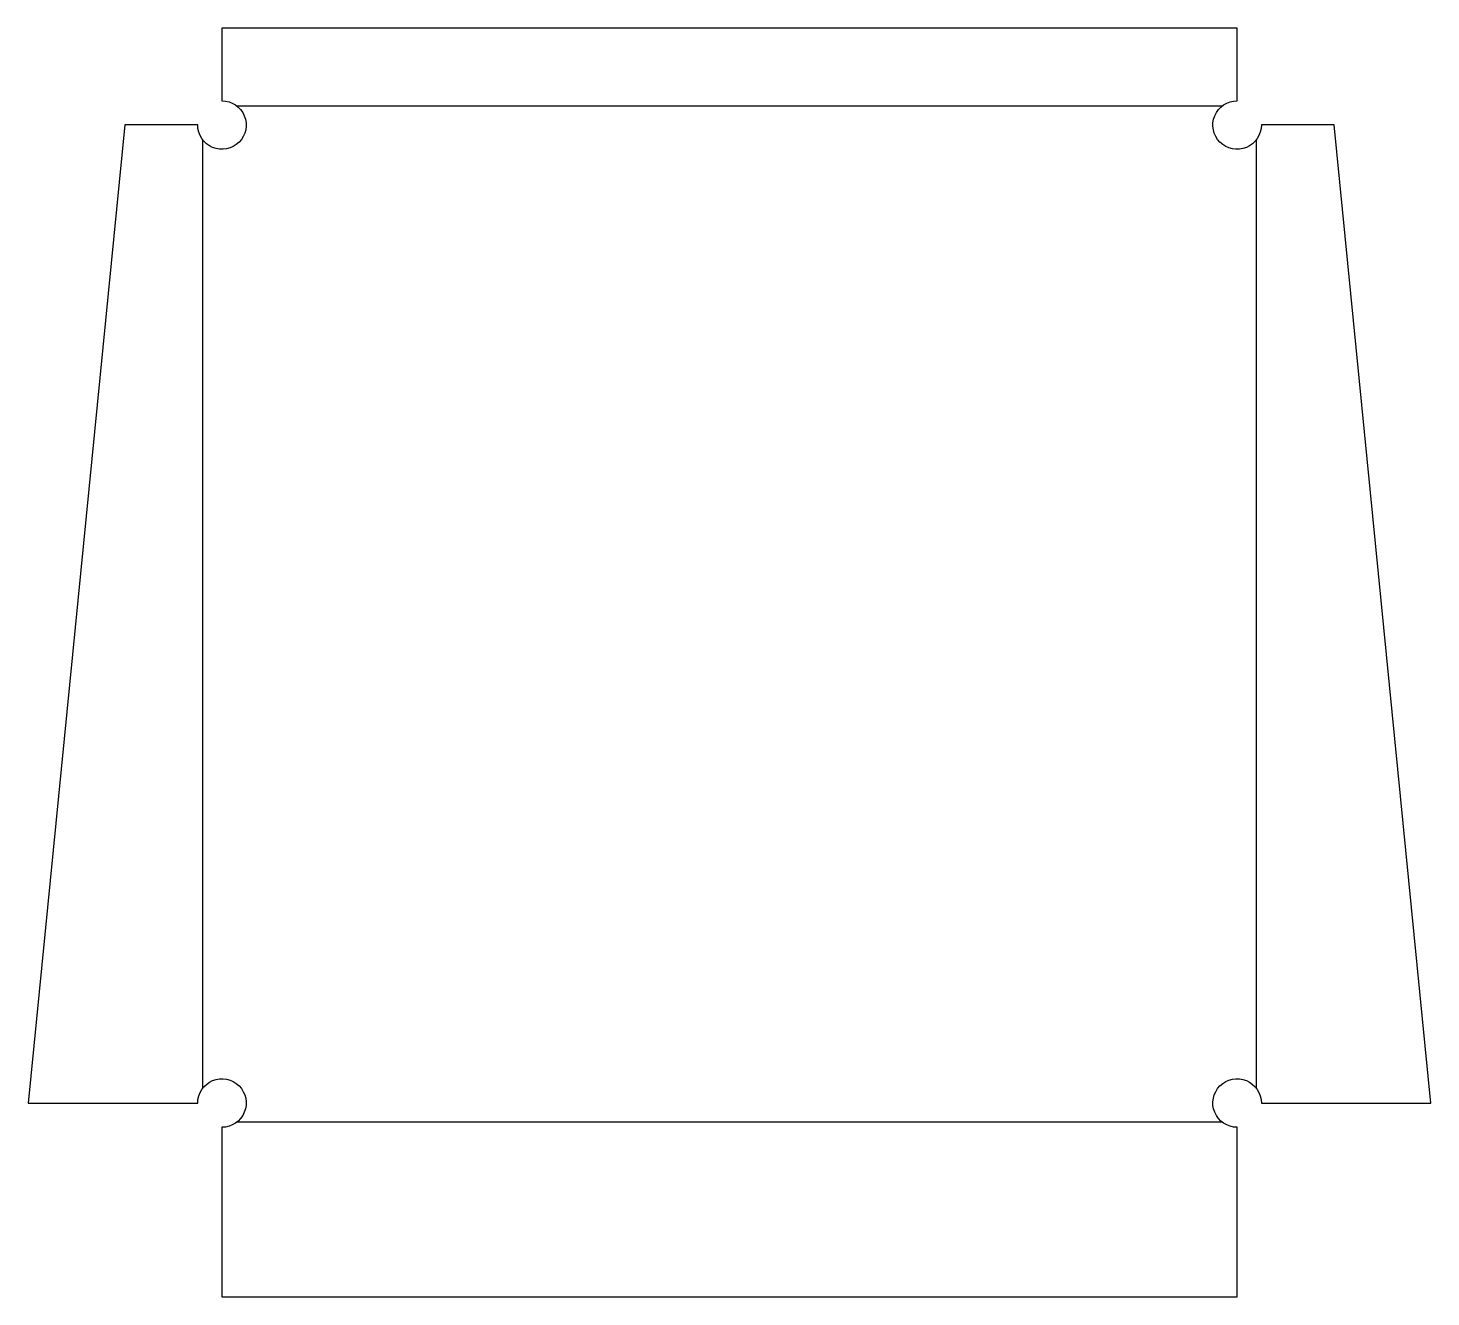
# Model space of a CAD drawing. Header units: millimetres. Extents: x -20 to 125, y 0 to 131.
import ezdxf

# ---------------------------------------------------------------- set-up
doc = ezdxf.new("R2010")
doc.units = ezdxf.units.MM
doc.header["$MEASUREMENT"] = 0
doc.layers.add('BEND', color=7, linetype='Continuous')
doc.layers.add('OUTER_PROFILES', color=7, linetype='Continuous')

msp = doc.modelspace()

# ---------------------------------------------------------------- linework, layer by layer
at = {"layer": 'BEND'}
for p, q in [((1.55, 122.84), (103.18, 122.84)), ((-1.96, 21.55), (-1.96, 119.33)), ((106.69, 119.33), (106.69, 21.55)), ((103.18, 18.04), (1.55, 18.04))]:
    msp.add_line(p, q, dxfattribs=at)
at = {"layer": 'OUTER_PROFILES'}
msp.add_lwpolyline([(104.73, 0), (104.73, 17.5, -2.414214), (107.23, 20), (124.73, 20), (114.73, 120.88), (107.23, 120.88, -2.414214), (104.73, 123.38), (104.73, 130.88), (0, 130.88), (0, 123.38, -2.414214), (-2.5, 120.88), (-10, 120.88), (-20, 20), (-2.5, 20, -2.414214), (0, 17.5), (0, 0)], format="xyb", close=True, dxfattribs=at)

doc.saveas('drawing.dxf')
